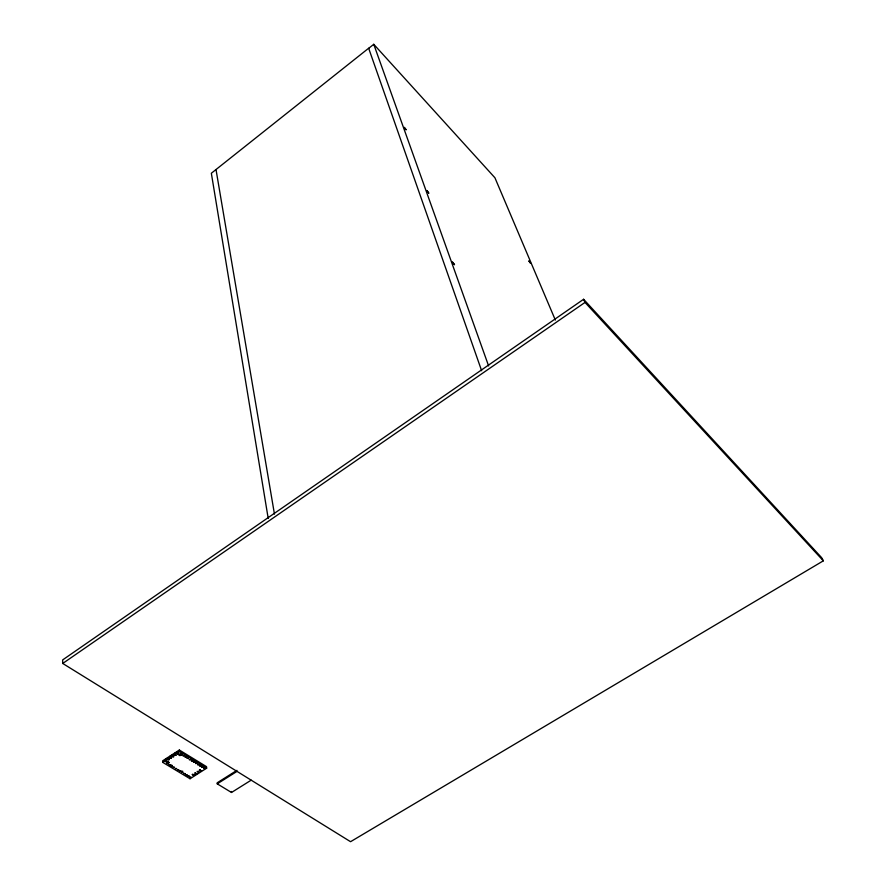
<?xml version="1.0" encoding="UTF-8"?>
<svg xmlns="http://www.w3.org/2000/svg" width="886" height="886" viewBox="0 0 886 886"><rect width="100%" height="100%" fill="white"/><g stroke="black" fill="none" stroke-linecap="round" stroke-linejoin="round"><path stroke-width="1.33" d="M165.04 759.767L166.247 759.114M165.339 759.712L166.147 759.302M172.537 754.684L172.039 755.359M167.443 758.006L167.897 758.77M169.802 756.467L169.824 757.076M192.45 774.807L192.86 774.242L192.24 774.43M192.483 774.585L192.639 774.929A1.285 0.786 -7.8 0 1 192.926 774.796A1.528 0.93 -7.8 0 1 193.248 774.718L193.137 774.419M195.02 772.991L194.865 772.813M197.323 771.551L197.08 771.396M174.741 753.521L175.893 753.51M368.687 48.331L373.759 44.3L494.92 177.765L555.345 320.056M583.597 299.28L62.662 659.915L62.729 663.459L350.557 841.7L823.338 560.827L821.632 557.648L583.597 299.28L585.015 302.414L823.338 560.827M62.729 663.459L585.015 302.414M167.576 757.895L168.683 757.652M179.337 750.032L162.614 760.841L162.725 762.359L190.058 778.75L206.671 768.162L206.516 766.656L179.337 750.032L179.47 751.549L206.671 768.162M162.725 762.359L179.47 751.549M170.898 757.464L171.851 756.843M168.096 762.015L166.978 762.514M168.218 762.082L167.266 762.547L167.908 762.403M180.633 755.005L179.902 755.481L180.81 755.116M199.715 770.189L200.546 770.067L199.871 770.178M198.242 771.651L198.01 771.507M236.894 770.366L217.136 782.836L217.247 783.844L231.501 792.483L251.192 780.156M217.247 783.844L237.016 771.374M192.539 759.723L191.077 759.767M169.946 756.356L171.264 756.212M171.297 757.054L169.824 757.043M181.453 771.274L182.76 771.241M177.012 751.793L178.141 751.649M199.439 769.879L200.203 770.388M170.489 756.312L170.588 757.065M196.448 762.414L195.751 762.536M172.537 754.717L173.246 754.595M178.053 752.635L176.934 752.624M174.941 753.178L175.871 753.189M198.099 771.263L198.796 771.252M181.53 753.554L180.833 753.521M171.784 765.072L171.087 765.061M181.143 753.709L182.438 753.554M173.169 754.794L172.338 755.282M181.109 754.041L181.763 754.318M168.75 757.884L167.952 758.538M168.44 762.591L168.75 762.392M167.133 761.428L166.402 761.894M168.318 762.669C168.008 763.566 169.935 762.78 168.739 762.259L167.908 762.935M373.759 44.3L488.618 365.94M481.641 370.758L368.654 48.232L211.344 173.246L268.203 518.421M216.007 169.536L274.45 514.101M231.39 791.486L231.501 792.483M189.914 777.232L190.058 778.75M179.238 754.196L178.086 754.44L179.238 754.241M200.413 770.754L201.62 770.654L200.413 770.754M183.756 773.633L184.975 773.544L183.756 773.633M198.087 772.238L199.295 772.238L198.132 772.138M177.145 753.687L178.385 753.609L177.145 753.687M189.294 759.645L190.523 759.568L189.294 759.645M195.573 763.466L196.803 763.4L195.573 763.466M195.23 773.234L195.95 773.002L195.241 773.212M454.485 264.626L452.48 262.123L454.485 264.626M195.773 773.688L196.98 773.633L195.773 773.688M187.201 758.338L188.419 758.305L187.201 758.338M428.802 193.048L426.986 190.645L428.691 193.181M174.819 755.16L176.048 755.149L174.819 755.16M167.62 761.705L166.18 761.894L167.62 761.705M169.027 764.74L170.245 764.74L169.027 764.74M181.121 755.282L179.681 755.481L181.121 755.282M187.932 776.092L189.139 776.092L187.932 776.092M203.891 768.505L205.098 768.494L203.957 768.406M180.877 754.462L182.095 754.462L180.877 754.462M193.469 775.139L194.665 775.139L193.469 775.139M201.831 767.232L203.027 767.243L201.831 767.232M406.065 129.699L404.271 127.429L406.065 129.699M179.592 771.064L180.788 771.086L179.592 771.064M165.494 761.163L166.712 761.207L165.494 761.163M167.819 759.656L169.038 759.701L167.819 759.656M173.268 767.265L174.476 767.298L173.346 767.165M170.156 758.15L171.375 758.194L170.156 758.15M183.003 755.725L184.21 755.769L183.003 755.725M190.025 777.321L191.21 777.354L190.025 777.321M171.164 765.98L172.36 766.036L171.164 765.98M166.922 763.433L168.13 763.488L166.922 763.433M177.488 769.79L178.695 769.834L177.488 769.79M197.689 764.673L198.885 764.729L197.689 764.673M172.504 756.633L173.7 756.71L172.504 756.633M193.513 762.126L194.71 762.193L193.513 762.126M191.431 760.841L192.616 760.919L191.431 760.841M185.872 774.807L187.057 774.873L185.872 774.807M185.119 756.998L186.315 757.076L185.119 756.998M181.696 772.293L182.881 772.37L181.696 772.293M179.659 754.54C178.429 756.511 181.741 753.709 179.581 755.16C180.81 753.189 177.499 755.991 179.659 754.54M175.395 768.505L176.58 768.594L175.395 768.505M199.771 765.925L200.956 766.013L199.771 765.925M530.592 263.22L528.975 261.06L530.592 263.22M167.93 761.772L168.617 762.182L167.93 761.772"/></g></svg>
